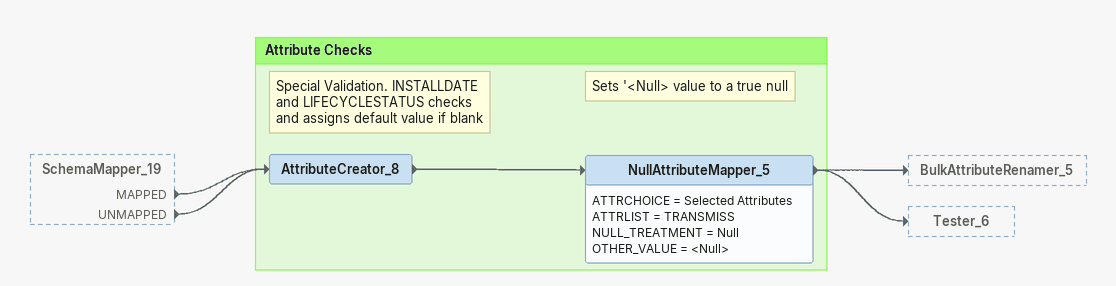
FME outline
SchemaMapper_19 [outside]
    MAPPED -> AttributeCreator_8
    UNMAPPED -> AttributeCreator_8

Bookmark: Attribute Checks
Note: Special Validation. INSTALLDATE and LIFECYCLESTATUS checks and assigns default value if blank
AttributeCreator_8
    -> NullAttributeMapper_5
Note: Sets '<Null> value to a true null
NullAttributeMapper_5
    ATTRCHOICE = Selected Attributes
    ATTRLIST = TRANSMISS
    NULL_TREATMENT = Null
    OTHER_VALUE = <Null>
    -> BulkAttributeRenamer_5
    -> Tester_6
